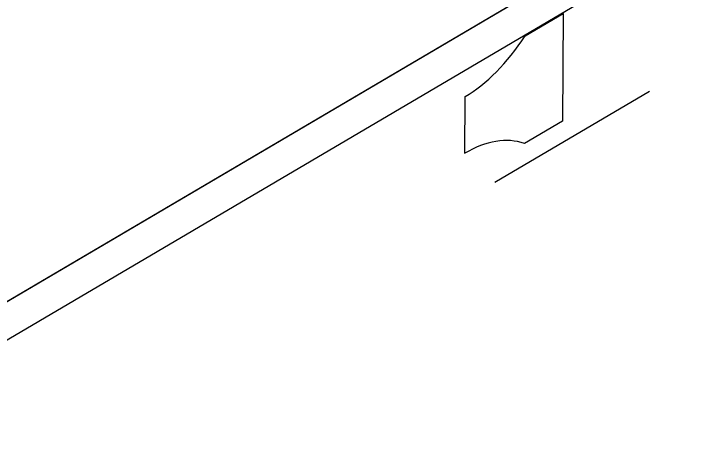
# Model space of a CAD drawing. Extents: x 268 to 383, y 668 to 793.
# Drawn here: x 338.865 to 340.201, y 697.328 to 698.183 of the extents above; entities that cross this region are included whole.
import ezdxf

# ---------------------------------------------------------------- set-up
doc = ezdxf.new("R2010")
doc.units = 0
doc.header["$LTSCALE"] = 0.5
doc.header["$MEASUREMENT"] = 0
doc.layers.get('0').update_dxf_attribs({"linetype": 'CONTINUOUS'})
doc.layers.add('P02', color=1, linetype='CONTINUOUS')
doc.layers.add('P03', color=5, linetype='CONTINUOUS')

# ---------------------------------------------------------------- blocks, each defined once
blk = doc.blocks.new('*U41')
at = {"color": 3}
for p, q in [((1.2873, 9.8418), (1.2873, 17.8418)), ((1.3873, 17.7418), (1.3873, 9.9418))]:
    blk.add_line(p, q, dxfattribs=at)
blk = doc.blocks.new('*U40')
at = {"color": 0}
for p, q in [((0.1879, 0.057), (0.3072, 0.057)), ((0.3072, 0.057), (0.3072, -0.1839)), ((0, -0.127), (0, 0)), ((0.3072, -0.1839), (0.1879, -0.1839))]:
    blk.add_line(p, q, dxfattribs=at)
for centre, start, end in [((0, 0.3381), 270, 303.7553), ((0, -0.465), 56.2447, 90)]:
    blk.add_arc(centre, 0.3381, start, end, dxfattribs=at)
blk = doc.blocks.new('1')
at = {"color": 5, "extrusion": (0.005818, 0.878295, 0.478083), "elevation": -21.906}
blk.add_lwpolyline([(8.526, -62.626), (58.518, -0.169)], dxfattribs=at)
at = {"layer": 'P02', "extrusion": (0.005818, 0.878295, 0.478083), "elevation": -21.906}
blk.add_lwpolyline([(19.197, -42.339), (22.232, -38.547)], dxfattribs=at)
at = {"layer": 'P03', "extrusion": (0.005818, 0.878295, 0.478083), "xscale": 10, "yscale": 10, "zscale": 10, "rotation": 141.3254917884629}
blk.add_blockref('*U41', (130.069, 68.622, -21.906), dxfattribs=at)
at = {"layer": 'P03', "color": 3, "extrusion": (0.778713, -0.303917, 0.548855), "xscale": 10, "yscale": 10, "zscale": 10, "rotation": 304.8846553031383}
blk.add_blockref('*U40', (-7.341, -5.762, -29.662), dxfattribs=at)

msp = doc.modelspace()

# ---------------------------------------------------------------- block references
at = {"layer": 'P02', "xscale": 0.09999999999990905, "yscale": 0.1000000000000227, "zscale": 0.1}
msp.add_blockref('1', (342.0359, 697.9173), dxfattribs=at)

doc.saveas('drawing.dxf')
